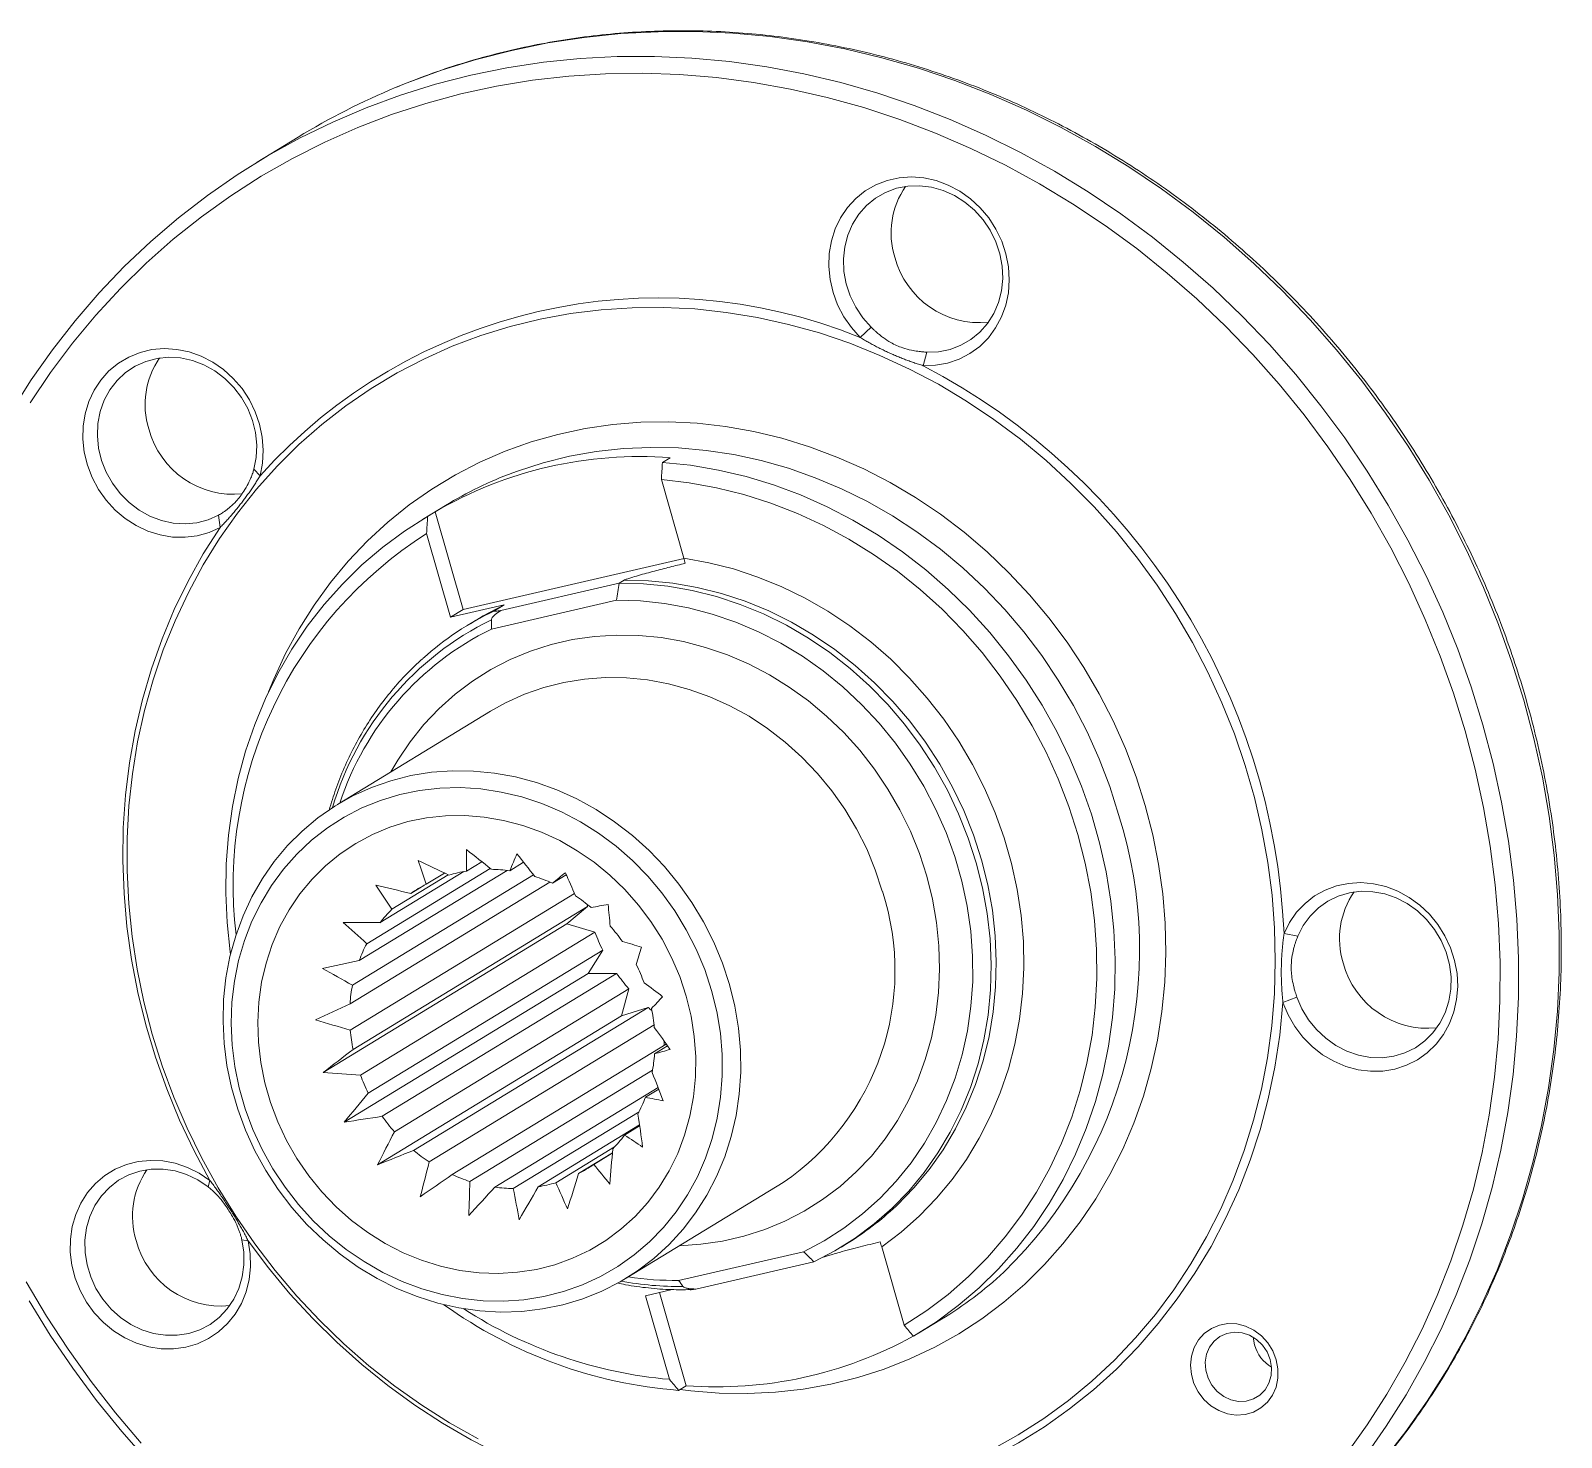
# Model space of a CAD drawing. Header units: millimetres. Extents: x 2429 to 2877, y 1091 to 1407.
# Drawn here: x 2504.6 to 2585.3, y 1134.2 to 1208.4 of the extents above; entities that cross this region are included whole.
import ezdxf

# ---------------------------------------------------------------- set-up
doc = ezdxf.new("R2010")
doc.units = ezdxf.units.MM
doc.layers.add('AM_0', color=7, linetype='Continuous', lineweight=40)

msp = doc.modelspace()

# ---------------------------------------------------------------- linework, layer by layer
at = {"layer": 'AM_0', "color": 7, "linetype": 'Continuous', "lineweight": 15}
for p, q in [((2518.661, 1202.772), (2516.51, 1201.461)), ((2548.89, 1192.75), (2548.311, 1192.208)), ((2551.629, 1190.725), (2551.818, 1191.441)), ((2516.656, 1184.927), (2516.331, 1185.261)), ((2537.875, 1185.627), (2538.278, 1185.873)), ((2539.011, 1180.575), (2537.821, 1184.718)), ((2514.472, 1182.851), (2514.549, 1182.196)), ((2526.437, 1183.357), (2525.227, 1182.62)), ((2525.896, 1183.025), (2525.493, 1182.779)), ((2525.896, 1183.025), (2527.376, 1177.875)), ((2525.438, 1181.87), (2526.704, 1177.465)), ((2527.376, 1177.875), (2539.016, 1180.552)), ((2529.352, 1177.82), (2535.586, 1179.254)), ((2535.586, 1179.254), (2535.855, 1179.417)), ((2526.704, 1177.465), (2529.532, 1178.116)), ((2527.376, 1177.875), (2526.704, 1177.465)), ((2535.455, 1178.359), (2528.863, 1176.843)), ((2529.532, 1178.116), (2529.027, 1177.808)), ((2528.081, 1177.333), (2527.576, 1177.025)), ((2528.81, 1172.507), (2520.745, 1167.593)), ((2529.686, 1164.118), (2521.886, 1159.364)), ((2522.279, 1160.253), (2528.793, 1164.223)), ((2527.542, 1164.08), (2528.35, 1164.573)), ((2529.824, 1164.1), (2530.554, 1164.545)), ((2531.943, 1163.501), (2521.4, 1157.075)), ((2521.527, 1158.066), (2531.074, 1163.884)), ((2527.409, 1164.058), (2522.983, 1161.361)), ((2523.61, 1162.076), (2526.579, 1163.885)), ((2525.295, 1163.325), (2524.603, 1162.904)), ((2525.413, 1163.387), (2526.383, 1163.978)), ((2532.074, 1163.443), (2532.808, 1163.891)), ((2532.836, 1163.826), (2532.77, 1163.867)), ((2521.415, 1155.692), (2533.235, 1162.895)), ((2533.93, 1162.216), (2521.564, 1154.68)), ((2532.841, 1161.296), (2533.93, 1162.216)), ((2533.93, 1162.216), (2533.908, 1162.327)), ((2519.976, 1153.456), (2532.841, 1161.296)), ((2521.953, 1153.323), (2534.319, 1160.859)), ((2534.319, 1160.859), (2532.841, 1161.296)), ((2571.389, 1160.653), (2570.656, 1160.792)), ((2534.732, 1159.908), (2522.366, 1152.372)), ((2533.963, 1158.681), (2534.732, 1159.908)), ((2521.098, 1150.841), (2533.963, 1158.681)), ((2523.097, 1151.152), (2535.462, 1158.688)), ((2535.462, 1158.688), (2533.963, 1158.681)), ((2536.106, 1157.874), (2523.74, 1150.338)), ((2535.719, 1156.44), (2536.106, 1157.874)), ((2524.753, 1149.354), (2537.119, 1156.89)), ((2537.119, 1156.89), (2535.719, 1156.44)), ((2570.6, 1157.144), (2571.339, 1157.434)), ((2522.854, 1148.6), (2535.719, 1156.44)), ((2537.434, 1155.971), (2525.576, 1148.744)), ((2526.789, 1148.075), (2538.081, 1154.957)), ((2538.15, 1154.862), (2537.463, 1154.443)), ((2537.965, 1154.886), (2537.961, 1155.122)), ((2537.361, 1153.591), (2527.723, 1147.718)), ((2529.039, 1147.419), (2537.647, 1152.664)), ((2537.679, 1152.582), (2536.977, 1152.154)), ((2536.646, 1151.388), (2530.01, 1147.343)), ((2531.321, 1147.438), (2536.666, 1150.695)), ((2536.673, 1150.642), (2535.88, 1150.158)), ((2535.347, 1149.539), (2532.249, 1147.651)), ((2533.45, 1148.131), (2535.235, 1149.219)), ((2535.234, 1149.208), (2534.26, 1148.615)), ((2514.013, 1147.763), (2513.92, 1147.434)), ((2535.967, 1142.615), (2544.236, 1147.657)), ((2515.699, 1144.637), (2516.029, 1144.592)), ((2538.73, 1142.498), (2545.322, 1144.014)), ((2547.314, 1144.261), (2547.583, 1144.425)), ((2550.629, 1140.133), (2549.439, 1144.276)), ((2545.864, 1143.478), (2539.63, 1142.044)), ((2538.395, 1142.015), (2536.981, 1141.69)), ((2536.981, 1141.69), (2538.247, 1137.285)), ((2537.722, 1141.86), (2539.133, 1136.949)), ((2551.378, 1139.711), (2552.587, 1140.448)), ((2569.104, 1139.098), (2569.032, 1139.504)), ((2538.73, 1136.704), (2539.133, 1136.949))]:
    msp.add_line(p, q, dxfattribs=at)
at = {"layer": 'AM_0', "color": 8, "linetype": 'Continuous', "lineweight": 15, "flags": 128}
for points in [[(2575.887, 1133.004), (2577.08, 1134.533), (2578.199, 1136.125), (2579.241, 1137.776), (2580.206, 1139.482), (2581.089, 1141.24), (2581.89, 1143.046), (2582.607, 1144.896), (2583.239, 1146.786), (2583.783, 1148.712), (2584.239, 1150.67), (2584.606, 1152.656), (2584.883, 1154.666), (2585.07, 1156.695), (2585.166, 1158.738), (2585.17, 1160.793), (2585.084, 1162.853), (2584.906, 1164.916), (2584.638, 1166.975), (2584.28, 1169.028), (2583.833, 1171.07), (2583.297, 1173.096), (2582.675, 1175.101), (2581.966, 1177.083), (2581.174, 1179.036), (2580.298, 1180.956), (2579.342, 1182.839), (2578.307, 1184.681), (2577.196, 1186.479), (2576.011, 1188.228), (2574.754, 1189.925), (2573.428, 1191.566), (2572.036, 1193.147), (2570.581, 1194.666), (2569.066, 1196.118), (2567.494, 1197.502), (2565.869, 1198.813), (2564.194, 1200.049), (2562.473, 1201.208), (2560.709, 1202.286), (2558.906, 1203.283), (2557.067, 1204.195), (2555.198, 1205.02), (2553.302, 1205.757), (2551.382, 1206.405), (2549.444, 1206.961), (2547.49, 1207.425), (2545.526, 1207.796), (2543.555, 1208.073), (2541.582, 1208.255), (2539.611, 1208.342), (2537.646, 1208.334), (2535.691, 1208.23), (2533.751, 1208.031), (2531.829, 1207.738), (2529.93, 1207.351), (2528.058, 1206.871), (2526.217, 1206.298), (2524.41, 1205.635), (2523.837, 1205.403)], [(2517.109, 1173.536), (2517.378, 1174.195), (2518.007, 1175.551), (2518.717, 1176.857), (2519.506, 1178.108), (2520.371, 1179.3), (2521.308, 1180.428), (2522.315, 1181.488), (2523.387, 1182.476), (2524.521, 1183.388), (2525.712, 1184.222), (2526.956, 1184.973), (2528.248, 1185.64), (2529.583, 1186.219), (2530.957, 1186.708), (2532.365, 1187.106), (2533.8, 1187.412), (2535.258, 1187.623), (2536.733, 1187.74), (2538.221, 1187.761), (2539.714, 1187.687), (2541.208, 1187.518), (2542.698, 1187.255), (2544.177, 1186.898), (2545.64, 1186.449), (2547.082, 1185.91), (2548.498, 1185.283), (2549.881, 1184.569), (2551.227, 1183.772), (2552.532, 1182.894), (2553.789, 1181.94), (2554.995, 1180.911), (2556.144, 1179.813), (2557.234, 1178.65), (2558.258, 1177.424), (2559.215, 1176.142), (2560.1, 1174.808), (2560.909, 1173.427), (2561.641, 1172.004), (2562.292, 1170.544), (2562.859, 1169.053), (2563.341, 1167.537)], [(2561.934, 1167.06), (2561.463, 1168.54), (2560.906, 1169.995), (2560.267, 1171.418), (2559.548, 1172.804), (2558.751, 1174.149), (2557.879, 1175.445), (2556.937, 1176.69), (2555.927, 1177.877), (2554.854, 1179.003), (2553.721, 1180.062), (2552.533, 1181.051), (2551.295, 1181.966), (2550.011, 1182.803), (2548.687, 1183.56), (2547.327, 1184.232), (2545.937, 1184.819), (2544.522, 1185.316), (2543.088, 1185.723), (2541.64, 1186.038), (2540.184, 1186.26), (2538.725, 1186.387), (2537.269, 1186.42), (2535.822, 1186.358), (2534.389, 1186.201), (2532.976, 1185.95), (2531.588, 1185.606), (2530.231, 1185.17), (2529.981, 1185.079)], [(2550.194, 1146.415), (2550.254, 1146.472), (2551.132, 1147.376), (2551.94, 1148.35), (2552.673, 1149.389), (2553.328, 1150.487), (2553.901, 1151.638), (2554.389, 1152.837), (2554.79, 1154.078), (2555.101, 1155.353), (2555.321, 1156.656), (2555.449, 1157.981), (2555.484, 1159.32), (2555.426, 1160.667), (2555.275, 1162.014), (2555.032, 1163.355), (2554.698, 1164.682), (2554.275, 1165.988), (2553.766, 1167.267), (2553.172, 1168.513), (2552.497, 1169.718), (2551.745, 1170.876), (2550.919, 1171.981), (2550.023, 1173.028), (2549.063, 1174.011), (2548.044, 1174.924), (2546.97, 1175.764), (2545.848, 1176.526), (2544.682, 1177.205), (2543.48, 1177.798), (2542.247, 1178.303), (2540.99, 1178.716), (2539.716, 1179.035), (2538.431, 1179.259), (2537.142, 1179.387), (2535.855, 1179.417)], [(2523.561, 1169.309), (2523.92, 1169.927), (2524.57, 1170.894), (2525.293, 1171.8), (2526.086, 1172.639), (2526.943, 1173.407), (2527.859, 1174.098), (2528.83, 1174.709), (2529.85, 1175.237), (2530.912, 1175.677), (2532.01, 1176.028), (2533.138, 1176.288), (2534.289, 1176.454), (2535.457, 1176.526), (2536.634, 1176.504), (2537.814, 1176.388), (2538.99, 1176.178), (2540.154, 1175.875), (2541.301, 1175.482), (2542.423, 1175), (2543.514, 1174.433), (2544.567, 1173.784), (2545.576, 1173.056), (2546.535, 1172.255), (2547.439, 1171.384), (2548.282, 1170.448), (2549.06, 1169.454), (2549.767, 1168.407), (2550.4, 1167.313), (2550.955, 1166.178), (2551.428, 1165.01), (2551.818, 1163.815)], [(2549.472, 1163.021), (2549.102, 1164.148), (2548.648, 1165.248), (2548.112, 1166.313), (2547.498, 1167.336), (2546.811, 1168.31), (2546.054, 1169.23), (2545.233, 1170.087), (2544.354, 1170.878), (2543.422, 1171.597), (2542.443, 1172.239), (2541.425, 1172.799), (2540.372, 1173.274), (2539.294, 1173.661), (2538.197, 1173.957), (2537.087, 1174.161), (2535.973, 1174.27), (2534.863, 1174.285), (2533.762, 1174.204), (2532.68, 1174.03), (2531.622, 1173.762), (2530.596, 1173.402), (2529.609, 1172.953), (2528.81, 1172.507)], [(2563.341, 1167.537), (2563.737, 1166), (2564.043, 1164.449), (2564.26, 1162.889), (2564.386, 1161.327), (2564.421, 1159.767), (2564.365, 1158.217), (2564.218, 1156.681), (2563.98, 1155.166), (2563.653, 1153.676), (2563.238, 1152.218), (2562.736, 1150.797), (2562.149, 1149.418), (2561.479, 1148.087), (2560.729, 1146.808), (2559.902, 1145.585), (2559, 1144.425), (2558.028, 1143.33), (2556.988, 1142.306), (2555.884, 1141.355), (2554.721, 1140.482), (2553.503, 1139.689), (2552.235, 1138.98), (2550.92, 1138.357), (2549.565, 1137.822), (2548.174, 1137.378), (2546.752, 1137.026), (2545.304, 1136.768), (2543.837, 1136.604), (2542.355, 1136.535), (2540.864, 1136.561), (2539.369, 1136.682), (2538.81, 1136.752)], [(2551.818, 1163.815), (2552.121, 1162.6), (2552.336, 1161.373), (2552.461, 1160.139), (2552.496, 1158.908), (2552.441, 1157.685), (2552.295, 1156.479), (2552.061, 1155.295), (2551.739, 1154.142), (2551.33, 1153.026), (2550.838, 1151.953), (2550.266, 1150.93), (2549.616, 1149.962), (2548.893, 1149.057), (2548.1, 1148.217), (2547.243, 1147.45), (2546.326, 1146.758), (2545.355, 1146.147), (2544.336, 1145.62), (2543.274, 1145.179), (2542.176, 1144.828), (2541.048, 1144.569), (2539.897, 1144.402), (2538.783, 1144.331)]]:
    msp.add_lwpolyline(points, dxfattribs=at)
at = {"layer": 'AM_0', "color": 7, "linetype": 'Continuous', "lineweight": 15, "flags": 128}
for points in [[(2503.546, 1188.323), (2504.589, 1189.974), (2505.708, 1191.566), (2506.901, 1193.095), (2508.165, 1194.559), (2509.497, 1195.955), (2510.896, 1197.279), (2512.357, 1198.528), (2513.878, 1199.701), (2515.455, 1200.794), (2517.085, 1201.804), (2518.765, 1202.731), (2520.491, 1203.572), (2522.259, 1204.325), (2524.066, 1204.988), (2525.908, 1205.56), (2527.78, 1206.041), (2529.679, 1206.428), (2531.6, 1206.721), (2533.541, 1206.919), (2535.495, 1207.023), (2537.46, 1207.031), (2539.432, 1206.944), (2541.405, 1206.762), (2543.375, 1206.486), (2545.339, 1206.115), (2547.293, 1205.651), (2549.232, 1205.094), (2551.151, 1204.447), (2553.048, 1203.709), (2554.917, 1202.884), (2556.755, 1201.972), (2558.558, 1200.976), (2560.322, 1199.897), (2562.044, 1198.738), (2563.719, 1197.502), (2565.344, 1196.191), (2566.916, 1194.808), (2568.431, 1193.355), (2569.886, 1191.837), (2571.277, 1190.255), (2572.603, 1188.615), (2573.86, 1186.918), (2575.046, 1185.169), (2576.157, 1183.371), (2577.192, 1181.528), (2578.148, 1179.645), (2579.023, 1177.725), (2579.816, 1175.772), (2580.524, 1173.791), (2581.147, 1171.785)], [(2580.209, 1171.467), (2579.591, 1173.455), (2578.889, 1175.418), (2578.101, 1177.352), (2577.232, 1179.254), (2576.282, 1181.119), (2575.254, 1182.943), (2574.149, 1184.722), (2572.97, 1186.452), (2571.72, 1188.13), (2570.402, 1189.752), (2569.018, 1191.314), (2567.571, 1192.814), (2566.064, 1194.247), (2564.501, 1195.61), (2562.886, 1196.902), (2561.22, 1198.118), (2559.509, 1199.256), (2557.756, 1200.315), (2555.964, 1201.291), (2554.138, 1202.182), (2552.282, 1202.987), (2550.398, 1203.703), (2548.493, 1204.33), (2546.569, 1204.866), (2544.631, 1205.309), (2542.683, 1205.659), (2540.73, 1205.914), (2538.775, 1206.076), (2536.823, 1206.142), (2534.877, 1206.113), (2532.943, 1205.989), (2531.025, 1205.77), (2529.125, 1205.457), (2527.25, 1205.051), (2525.402, 1204.552), (2523.586, 1203.961), (2521.806, 1203.279), (2520.065, 1202.509), (2518.367, 1201.651), (2516.717, 1200.709), (2515.117, 1199.682), (2513.571, 1198.575), (2512.082, 1197.389), (2510.654, 1196.127), (2509.289, 1194.791), (2507.991, 1193.385), (2506.763, 1191.911), (2505.607, 1190.374), (2504.525, 1188.775)], [(2548.311, 1192.208), (2547.842, 1192.73), (2547.441, 1193.309), (2547.115, 1193.933), (2546.872, 1194.591), (2546.715, 1195.27), (2546.647, 1195.957), (2546.67, 1196.64), (2546.784, 1197.304), (2546.985, 1197.938), (2547.271, 1198.529), (2547.636, 1199.066), (2548.073, 1199.538), (2548.573, 1199.938), (2549.127, 1200.257), (2549.725, 1200.488), (2550.355, 1200.629), (2551.005, 1200.675), (2551.662, 1200.626), (2552.315, 1200.483), (2552.95, 1200.25), (2553.556, 1199.929), (2554.121, 1199.527), (2554.633, 1199.053), (2555.085, 1198.514), (2555.466, 1197.922), (2555.77, 1197.288), (2555.99, 1196.623), (2556.124, 1195.94), (2556.167, 1195.253), (2556.119, 1194.574), (2555.981, 1193.917), (2555.757, 1193.294), (2555.449, 1192.716), (2555.064, 1192.196), (2554.609, 1191.742), (2554.093, 1191.364), (2553.526, 1191.068), (2552.918, 1190.861), (2552.282, 1190.746), (2551.629, 1190.725)], [(2551.818, 1191.441), (2552.44, 1191.464), (2553.044, 1191.585), (2553.617, 1191.8), (2554.145, 1192.105), (2554.617, 1192.493), (2555.022, 1192.955), (2555.351, 1193.482), (2555.597, 1194.06), (2555.754, 1194.678), (2555.82, 1195.322), (2555.792, 1195.977), (2555.67, 1196.629), (2555.459, 1197.263), (2555.162, 1197.865), (2554.786, 1198.421), (2554.34, 1198.92), (2553.832, 1199.35), (2553.276, 1199.701), (2552.683, 1199.966), (2552.066, 1200.139), (2551.439, 1200.216), (2550.816, 1200.195), (2550.212, 1200.077), (2549.638, 1199.864), (2549.109, 1199.562), (2548.635, 1199.176), (2548.229, 1198.715), (2547.898, 1198.19), (2547.649, 1197.613), (2547.49, 1196.995), (2547.422, 1196.352), (2547.448, 1195.697), (2547.567, 1195.045), (2547.776, 1194.411), (2548.071, 1193.808), (2548.445, 1193.25), (2548.89, 1192.75)], [(2510.968, 1155.49), (2510.525, 1157.19), (2510.171, 1158.905), (2509.905, 1160.629), (2509.729, 1162.358), (2509.642, 1164.086), (2509.647, 1165.809), (2509.741, 1167.52), (2509.926, 1169.216), (2510.2, 1170.89), (2510.563, 1172.539), (2511.013, 1174.156), (2511.55, 1175.737), (2512.171, 1177.278), (2512.875, 1178.774), (2513.66, 1180.22), (2514.523, 1181.613), (2515.462, 1182.947), (2516.474, 1184.219), (2517.555, 1185.425), (2518.704, 1186.562), (2519.916, 1187.626), (2521.187, 1188.613), (2522.515, 1189.522), (2523.894, 1190.349), (2525.321, 1191.093), (2526.792, 1191.749), (2528.302, 1192.317), (2529.847, 1192.796), (2531.421, 1193.182), (2533.021, 1193.477), (2534.642, 1193.677), (2536.278, 1193.784), (2537.925, 1193.796), (2539.578, 1193.714), (2541.232, 1193.537), (2542.883, 1193.267), (2544.524, 1192.904), (2546.152, 1192.449), (2547.76, 1191.904), (2549.346, 1191.27), (2550.903, 1190.549), (2552.428, 1189.743), (2553.915, 1188.855), (2555.361, 1187.888), (2556.76, 1186.843), (2558.109, 1185.725), (2559.404, 1184.536), (2560.641, 1183.281), (2561.815, 1181.962), (2562.925, 1180.584), (2563.966, 1179.152), (2564.935, 1177.668), (2565.829, 1176.139), (2566.646, 1174.567), (2567.383, 1172.958), (2568.038, 1171.318), (2568.61, 1169.649), (2569.095, 1167.959), (2569.494, 1166.251), (2569.804, 1164.531), (2570.025, 1162.804), (2570.157, 1161.074), (2570.198, 1159.348), (2570.148, 1157.631), (2570.009, 1155.927), (2569.779, 1154.241), (2569.461, 1152.579), (2569.054, 1150.945), (2568.56, 1149.345), (2567.981, 1147.784), (2567.318, 1146.265), (2566.574, 1144.793), (2565.749, 1143.373), (2564.848, 1142.01), (2563.872, 1140.706), (2562.825, 1139.467), (2561.709, 1138.295), (2560.529, 1137.194), (2559.287, 1136.168), (2557.987, 1135.219), (2556.633, 1134.351), (2555.229, 1133.565)], [(2514.549, 1182.196), (2513.966, 1181.932), (2513.346, 1181.759), (2512.702, 1181.678), (2512.046, 1181.692), (2511.39, 1181.801), (2510.747, 1182.002), (2510.129, 1182.292), (2509.548, 1182.665), (2509.016, 1183.114), (2508.541, 1183.631), (2508.133, 1184.205), (2507.801, 1184.825), (2507.549, 1185.481), (2507.384, 1186.158), (2507.308, 1186.845), (2507.323, 1187.529), (2507.428, 1188.195), (2507.622, 1188.832), (2507.9, 1189.428), (2508.258, 1189.97), (2508.689, 1190.449), (2509.183, 1190.856), (2509.733, 1191.182), (2510.327, 1191.422), (2510.955, 1191.571), (2511.603, 1191.626), (2512.26, 1191.586), (2512.914, 1191.452), (2513.551, 1191.226), (2514.16, 1190.913), (2514.729, 1190.519), (2515.247, 1190.05), (2515.705, 1189.517), (2516.093, 1188.93), (2516.404, 1188.298), (2516.632, 1187.636), (2516.774, 1186.954), (2516.825, 1186.267), (2516.786, 1185.587), (2516.656, 1184.927)], [(2516.331, 1185.261), (2516.451, 1185.891), (2516.478, 1186.541), (2516.412, 1187.197), (2516.253, 1187.843), (2516.006, 1188.465), (2515.676, 1189.05), (2515.27, 1189.584), (2514.797, 1190.056), (2514.268, 1190.455), (2513.695, 1190.772), (2513.091, 1191), (2512.468, 1191.134), (2511.841, 1191.171), (2511.224, 1191.11), (2510.631, 1190.952), (2510.074, 1190.702), (2509.566, 1190.364), (2509.119, 1189.946), (2508.742, 1189.458), (2508.444, 1188.91), (2508.232, 1188.315), (2508.109, 1187.685), (2508.08, 1187.035), (2508.144, 1186.38), (2508.301, 1185.733), (2508.546, 1185.11), (2508.874, 1184.524), (2509.278, 1183.988), (2509.749, 1183.515), (2510.277, 1183.114), (2510.849, 1182.795), (2511.453, 1182.565), (2512.075, 1182.429), (2512.702, 1182.389), (2513.319, 1182.448), (2513.914, 1182.603), (2514.472, 1182.851)], [(2537.875, 1185.627), (2539.352, 1185.474), (2540.825, 1185.225), (2542.287, 1184.88), (2543.734, 1184.441), (2545.16, 1183.91), (2546.558, 1183.289), (2547.923, 1182.58), (2549.25, 1181.786), (2550.534, 1180.91), (2551.769, 1179.956), (2552.951, 1178.927), (2554.075, 1177.828), (2555.137, 1176.663), (2556.131, 1175.437), (2557.055, 1174.154), (2557.905, 1172.819), (2558.676, 1171.439), (2559.368, 1170.017), (2559.975, 1168.561), (2560.497, 1167.075), (2560.93, 1165.566), (2561.274, 1164.039), (2561.527, 1162.501), (2561.688, 1160.957), (2561.756, 1159.415), (2561.731, 1157.879), (2561.613, 1156.356), (2561.403, 1154.853), (2561.101, 1153.374), (2560.708, 1151.926), (2560.227, 1150.515), (2559.659, 1149.147), (2559.007, 1147.826), (2558.272, 1146.557), (2557.458, 1145.347), (2556.568, 1144.199), (2555.605, 1143.119), (2554.574, 1142.11), (2553.479, 1141.177), (2552.323, 1140.323), (2551.112, 1139.552)], [(2550.629, 1140.133), (2551.817, 1140.907), (2552.949, 1141.764), (2554.019, 1142.7), (2555.024, 1143.711), (2555.959, 1144.793), (2556.82, 1145.941), (2557.604, 1147.152), (2558.308, 1148.419), (2558.928, 1149.738), (2559.463, 1151.104), (2559.909, 1152.51), (2560.266, 1153.951), (2560.531, 1155.421), (2560.704, 1156.913), (2560.783, 1158.423), (2560.77, 1159.943), (2560.662, 1161.468), (2560.462, 1162.99), (2560.17, 1164.505), (2559.786, 1166.005), (2559.314, 1167.484), (2558.754, 1168.937), (2558.108, 1170.358), (2557.381, 1171.739), (2556.573, 1173.077), (2555.69, 1174.365), (2554.734, 1175.599), (2553.71, 1176.772), (2552.621, 1177.88), (2551.472, 1178.919), (2550.268, 1179.885), (2549.013, 1180.773), (2547.714, 1181.579), (2546.375, 1182.301), (2545.001, 1182.936), (2543.599, 1183.48), (2542.174, 1183.933), (2540.732, 1184.29), (2539.279, 1184.553), (2537.821, 1184.718)], [(2515.098, 1159.689), (2515.078, 1159.83), (2514.917, 1161.374), (2514.849, 1162.916), (2514.874, 1164.452), (2514.992, 1165.975), (2515.203, 1167.478), (2515.504, 1168.957), (2515.897, 1170.404), (2516.378, 1171.815), (2516.946, 1173.184), (2517.599, 1174.505), (2518.333, 1175.774), (2519.147, 1176.984), (2520.037, 1178.132), (2521, 1179.212), (2522.031, 1180.221), (2523.126, 1181.154), (2524.282, 1182.008), (2525.493, 1182.779)], [(2514.013, 1147.763), (2513.174, 1149.337), (2512.415, 1150.95), (2511.737, 1152.595), (2511.144, 1154.269), (2510.635, 1155.967), (2510.214, 1157.683), (2509.881, 1159.413), (2509.637, 1161.151), (2509.483, 1162.892), (2509.419, 1164.631), (2509.446, 1166.363), (2509.564, 1168.083), (2509.771, 1169.785), (2510.068, 1171.466), (2510.454, 1173.118), (2510.928, 1174.739), (2511.487, 1176.323), (2512.131, 1177.865), (2512.857, 1179.361), (2513.664, 1180.806), (2514.549, 1182.196)], [(2539.011, 1180.575), (2540.325, 1180.339), (2541.627, 1180.008), (2542.913, 1179.584), (2544.174, 1179.07), (2545.406, 1178.469), (2546.602, 1177.782), (2547.756, 1177.013), (2548.862, 1176.167), (2549.916, 1175.247), (2550.913, 1174.257), (2551.846, 1173.203), (2552.713, 1172.089), (2553.507, 1170.922), (2554.227, 1169.706), (2554.868, 1168.448), (2555.426, 1167.154), (2555.901, 1165.83), (2556.288, 1164.482), (2556.586, 1163.117), (2556.794, 1161.742), (2556.911, 1160.364), (2556.936, 1158.988), (2556.869, 1157.622), (2556.71, 1156.273), (2556.46, 1154.947), (2556.121, 1153.65), (2555.693, 1152.389), (2555.18, 1151.17), (2554.583, 1149.999), (2553.906, 1148.881), (2553.151, 1147.822), (2552.323, 1146.828), (2551.425, 1145.902), (2550.462, 1145.05), (2549.439, 1144.276)], [(2535.586, 1179.254), (2536.873, 1179.223), (2538.162, 1179.096), (2539.447, 1178.872), (2540.722, 1178.552), (2541.978, 1178.139), (2543.211, 1177.635), (2544.413, 1177.041), (2545.579, 1176.362), (2546.701, 1175.6), (2547.775, 1174.761), (2548.795, 1173.847), (2549.755, 1172.864), (2550.65, 1171.817), (2551.476, 1170.712), (2552.228, 1169.554), (2552.903, 1168.349), (2553.497, 1167.104), (2554.006, 1165.824), (2554.429, 1164.518), (2554.763, 1163.191), (2555.006, 1161.85), (2555.157, 1160.503), (2555.215, 1159.156), (2555.18, 1157.817), (2555.052, 1156.492), (2554.832, 1155.189), (2554.521, 1153.914), (2554.12, 1152.673), (2553.632, 1151.474), (2553.059, 1150.323), (2552.404, 1149.225), (2551.671, 1148.186), (2550.863, 1147.212), (2549.985, 1146.308), (2549.041, 1145.479), (2548.036, 1144.728), (2546.975, 1144.06), (2545.864, 1143.478)], [(2528.081, 1177.333), (2528.421, 1177.534), (2529.532, 1178.116)], [(2545.322, 1144.014), (2546.412, 1144.592), (2547.451, 1145.257), (2548.433, 1146.005), (2549.353, 1146.832), (2550.206, 1147.733), (2550.988, 1148.704), (2551.693, 1149.738), (2552.319, 1150.831), (2552.861, 1151.977), (2553.317, 1153.169), (2553.684, 1154.4), (2553.961, 1155.665), (2554.145, 1156.956), (2554.237, 1158.265), (2554.234, 1159.586), (2554.137, 1160.912), (2553.948, 1162.236), (2553.666, 1163.549), (2553.294, 1164.846), (2552.833, 1166.118), (2552.285, 1167.359), (2551.655, 1168.562), (2550.945, 1169.721), (2550.16, 1170.829), (2549.303, 1171.88), (2548.379, 1172.868), (2547.393, 1173.789), (2546.352, 1174.636), (2545.259, 1175.405), (2544.122, 1176.093), (2542.946, 1176.695), (2541.739, 1177.208), (2540.506, 1177.63), (2539.254, 1177.957), (2537.99, 1178.188), (2536.722, 1178.322), (2535.455, 1178.359)], [(2573.924, 1133.31), (2575.043, 1134.879), (2576.087, 1136.507), (2577.052, 1138.191), (2577.938, 1139.927), (2578.741, 1141.711), (2579.461, 1143.539), (2580.095, 1145.408), (2580.642, 1147.314), (2581.102, 1149.251), (2581.472, 1151.217), (2581.753, 1153.207), (2581.944, 1155.216), (2582.044, 1157.241), (2582.053, 1159.276), (2581.971, 1161.318), (2581.798, 1163.361), (2581.534, 1165.402), (2581.181, 1167.437), (2580.739, 1169.46), (2580.209, 1171.467)], [(2581.147, 1171.785), (2581.682, 1169.759), (2582.13, 1167.718), (2582.488, 1165.665), (2582.756, 1163.605), (2582.933, 1161.543), (2583.02, 1159.482), (2583.015, 1157.428), (2582.919, 1155.384), (2582.733, 1153.355), (2582.456, 1151.346), (2582.089, 1149.36), (2581.632, 1147.402), (2581.088, 1145.475), (2580.457, 1143.585), (2579.74, 1141.735), (2578.939, 1139.93), (2578.055, 1138.172), (2577.091, 1136.466), (2576.048, 1134.815), (2574.929, 1133.223)], [(2541.408, 1158.106), (2541.691, 1156.959), (2541.886, 1155.799), (2541.99, 1154.635), (2542.004, 1153.474), (2541.927, 1152.324), (2541.76, 1151.192), (2541.503, 1150.086), (2541.159, 1149.014), (2540.73, 1147.982), (2540.218, 1146.998), (2539.628, 1146.067), (2538.962, 1145.197), (2538.226, 1144.392), (2537.424, 1143.659), (2536.562, 1143.002), (2535.645, 1142.426), (2534.68, 1141.934), (2533.673, 1141.53), (2532.63, 1141.216), (2531.559, 1140.994), (2530.466, 1140.866), (2529.36, 1140.833), (2528.247, 1140.895), (2527.134, 1141.052), (2526.03, 1141.302), (2524.941, 1141.644), (2523.875, 1142.075), (2522.839, 1142.593), (2521.839, 1143.195), (2520.883, 1143.876), (2519.976, 1144.631), (2519.126, 1145.456), (2518.336, 1146.345), (2517.614, 1147.293), (2516.963, 1148.293), (2516.387, 1149.338), (2515.892, 1150.421), (2515.479, 1151.535), (2515.152, 1152.674), (2514.913, 1153.828), (2514.763, 1154.991), (2514.704, 1156.154), (2514.736, 1157.311), (2514.858, 1158.453), (2515.07, 1159.573), (2515.371, 1160.663), (2515.758, 1161.716), (2516.228, 1162.724), (2516.78, 1163.683), (2517.408, 1164.584), (2518.11, 1165.422), (2518.879, 1166.191), (2519.712, 1166.887), (2520.602, 1167.504), (2521.544, 1168.039), (2522.531, 1168.487), (2523.557, 1168.847), (2524.615, 1169.115), (2525.698, 1169.29), (2526.798, 1169.37), (2527.909, 1169.356), (2529.023, 1169.246), (2530.132, 1169.043), (2531.229, 1168.746), (2532.308, 1168.359), (2533.36, 1167.884), (2534.379, 1167.324), (2535.357, 1166.682), (2536.29, 1165.964), (2537.169, 1165.173), (2537.99, 1164.315), (2538.746, 1163.396), (2539.434, 1162.421), (2540.047, 1161.398), (2540.583, 1160.333), (2541.038, 1159.233), (2541.408, 1158.106)], [(2540.47, 1157.788), (2540.108, 1158.886), (2539.662, 1159.956), (2539.135, 1160.991), (2538.53, 1161.983), (2537.852, 1162.926), (2537.106, 1163.813), (2536.296, 1164.638), (2535.429, 1165.394), (2534.511, 1166.078), (2533.547, 1166.683), (2532.545, 1167.206), (2531.511, 1167.643), (2530.454, 1167.99), (2529.38, 1168.247), (2528.297, 1168.409), (2527.213, 1168.478), (2526.134, 1168.451), (2525.07, 1168.33), (2524.026, 1168.115), (2523.011, 1167.807), (2522.032, 1167.409), (2521.095, 1166.924), (2520.207, 1166.354), (2519.374, 1165.705), (2518.603, 1164.98), (2517.898, 1164.184), (2517.264, 1163.324), (2516.707, 1162.405), (2516.229, 1161.434), (2515.835, 1160.417), (2515.526, 1159.361), (2515.306, 1158.275), (2515.175, 1157.165), (2515.134, 1156.04), (2515.185, 1154.906), (2515.326, 1153.774), (2515.557, 1152.649), (2515.875, 1151.54), (2516.279, 1150.456), (2516.766, 1149.402), (2517.333, 1148.388), (2517.975, 1147.419), (2518.687, 1146.503), (2519.466, 1145.647), (2520.305, 1144.855), (2521.199, 1144.135), (2522.141, 1143.49), (2523.125, 1142.925), (2524.143, 1142.445), (2525.19, 1142.053), (2526.256, 1141.75), (2527.336, 1141.541), (2528.42, 1141.425), (2529.503, 1141.404), (2530.575, 1141.478), (2531.63, 1141.646), (2532.66, 1141.908), (2533.658, 1142.261), (2534.617, 1142.703), (2535.53, 1143.231), (2536.391, 1143.841), (2537.194, 1144.529), (2537.933, 1145.29), (2538.603, 1146.118), (2539.199, 1147.009), (2539.717, 1147.955), (2540.153, 1148.95), (2540.505, 1149.987), (2540.77, 1151.059), (2540.946, 1152.158), (2541.032, 1153.277), (2541.026, 1154.407), (2540.931, 1155.541), (2540.745, 1156.671), (2540.47, 1157.788)], [(2539.131, 1157.48), (2539.388, 1156.427), (2539.556, 1155.362), (2539.634, 1154.294), (2539.622, 1153.23), (2539.52, 1152.181), (2539.328, 1151.152), (2539.048, 1150.154), (2538.683, 1149.193), (2538.234, 1148.276), (2537.706, 1147.412), (2537.103, 1146.607), (2536.43, 1145.867), (2535.691, 1145.198), (2534.892, 1144.606), (2534.04, 1144.094), (2533.142, 1143.667), (2532.204, 1143.329), (2531.234, 1143.081), (2530.239, 1142.926), (2529.228, 1142.865), (2528.207, 1142.899), (2527.186, 1143.026), (2526.171, 1143.247), (2525.172, 1143.56), (2524.195, 1143.962), (2523.249, 1144.449), (2522.341, 1145.019), (2521.478, 1145.666), (2520.666, 1146.386), (2519.913, 1147.173), (2519.223, 1148.021), (2518.603, 1148.922), (2518.057, 1149.871), (2517.59, 1150.86), (2517.205, 1151.88), (2516.904, 1152.925), (2516.692, 1153.985), (2516.569, 1155.053), (2516.535, 1156.119), (2516.593, 1157.177), (2516.74, 1158.217), (2516.976, 1159.231), (2517.299, 1160.212), (2517.706, 1161.152), (2518.195, 1162.043), (2518.761, 1162.878), (2519.4, 1163.651), (2520.107, 1164.357), (2520.876, 1164.988), (2521.702, 1165.541), (2522.578, 1166.01), (2523.497, 1166.394), (2524.452, 1166.687), (2525.436, 1166.889), (2526.44, 1166.997), (2527.457, 1167.01), (2528.479, 1166.93), (2529.498, 1166.755), (2530.506, 1166.488), (2531.495, 1166.13), (2532.457, 1165.685), (2533.385, 1165.156), (2534.272, 1164.547), (2535.11, 1163.863), (2535.893, 1163.109), (2536.615, 1162.291), (2537.271, 1161.415), (2537.854, 1160.489), (2538.361, 1159.519), (2538.788, 1158.514), (2539.131, 1157.48)], [(2570.656, 1160.792), (2570.95, 1161.378), (2571.321, 1161.91), (2571.764, 1162.376), (2572.27, 1162.768), (2572.829, 1163.079), (2573.43, 1163.303), (2574.062, 1163.434), (2574.713, 1163.472), (2575.371, 1163.415), (2576.022, 1163.263), (2576.655, 1163.021), (2577.258, 1162.693), (2577.818, 1162.284), (2578.326, 1161.804), (2578.771, 1161.26), (2579.145, 1160.663), (2579.442, 1160.025), (2579.655, 1159.358), (2579.779, 1158.675), (2579.814, 1157.988), (2579.758, 1157.311), (2579.612, 1156.656), (2579.38, 1156.036), (2579.065, 1155.464), (2578.673, 1154.949), (2578.212, 1154.502), (2577.691, 1154.131), (2577.12, 1153.843), (2576.509, 1153.644), (2575.871, 1153.537), (2575.217, 1153.526), (2574.56, 1153.608), (2573.912, 1153.785), (2573.286, 1154.051), (2572.694, 1154.401), (2572.146, 1154.83), (2571.655, 1155.329), (2571.228, 1155.888), (2570.874, 1156.497), (2570.6, 1157.144)], [(2571.339, 1157.434), (2571.603, 1156.818), (2571.95, 1156.243), (2572.37, 1155.72), (2572.855, 1155.263), (2573.394, 1154.88), (2573.975, 1154.581), (2574.584, 1154.372), (2575.209, 1154.258), (2575.835, 1154.241), (2576.448, 1154.322), (2577.035, 1154.498), (2577.583, 1154.767), (2578.079, 1155.122), (2578.513, 1155.555), (2578.874, 1156.057), (2579.155, 1156.615), (2579.349, 1157.219), (2579.452, 1157.854), (2579.463, 1158.506), (2579.379, 1159.161), (2579.204, 1159.804), (2578.942, 1160.42), (2578.597, 1160.997), (2578.179, 1161.521), (2577.695, 1161.98), (2577.158, 1162.365), (2576.578, 1162.666), (2575.969, 1162.878), (2575.345, 1162.994), (2574.718, 1163.014), (2574.105, 1162.935), (2573.517, 1162.761), (2572.968, 1162.494), (2572.47, 1162.141), (2572.035, 1161.71), (2571.672, 1161.21), (2571.389, 1160.653)], [(2570.6, 1157.144), (2570.432, 1155.433), (2570.175, 1153.742), (2569.829, 1152.077), (2569.394, 1150.441), (2568.873, 1148.84), (2568.267, 1147.279), (2567.577, 1145.762), (2566.806, 1144.294), (2565.956, 1142.878), (2565.029, 1141.52), (2564.028, 1140.223), (2562.956, 1138.992), (2561.817, 1137.829), (2560.613, 1136.738), (2559.348, 1135.722), (2558.027, 1134.785), (2556.652, 1133.929), (2555.228, 1133.157), (2553.76, 1132.47), (2552.25, 1131.872), (2550.705, 1131.364)], [(2528.161, 1134.14), (2526.654, 1134.987), (2525.187, 1135.916), (2523.764, 1136.922), (2522.39, 1138.004), (2521.067, 1139.158), (2519.801, 1140.38), (2518.595, 1141.668), (2517.452, 1143.017), (2516.377, 1144.422), (2515.372, 1145.881), (2514.44, 1147.388), (2513.584, 1148.939), (2512.806, 1150.53), (2512.11, 1152.155), (2511.496, 1153.81), (2510.968, 1155.49)], [(2516.029, 1144.592), (2516.137, 1143.907), (2516.155, 1143.221), (2516.082, 1142.547), (2515.92, 1141.898), (2515.672, 1141.286), (2515.343, 1140.723), (2514.938, 1140.22), (2514.465, 1139.786), (2513.934, 1139.43), (2513.355, 1139.158), (2512.738, 1138.976), (2512.096, 1138.887), (2511.44, 1138.892), (2510.784, 1138.993), (2510.139, 1139.185), (2509.519, 1139.467), (2508.934, 1139.833), (2508.396, 1140.275), (2507.916, 1140.786), (2507.501, 1141.355), (2507.162, 1141.972), (2506.903, 1142.625), (2506.729, 1143.301), (2506.645, 1143.988), (2506.652, 1144.672), (2506.749, 1145.34), (2506.934, 1145.981), (2507.205, 1146.58), (2507.556, 1147.128), (2507.98, 1147.613), (2508.469, 1148.027), (2509.014, 1148.361), (2509.605, 1148.609), (2510.23, 1148.766), (2510.877, 1148.83), (2511.534, 1148.799), (2512.188, 1148.673), (2512.828, 1148.456), (2513.44, 1148.15), (2514.013, 1147.763)], [(2513.92, 1147.434), (2513.372, 1147.801), (2512.784, 1148.082), (2512.171, 1148.272), (2511.545, 1148.366), (2510.92, 1148.363), (2510.311, 1148.262), (2509.731, 1148.066), (2509.193, 1147.779), (2508.709, 1147.407), (2508.289, 1146.959), (2507.944, 1146.445), (2507.68, 1145.876), (2507.504, 1145.265), (2507.42, 1144.626), (2507.429, 1143.972), (2507.531, 1143.318), (2507.724, 1142.68), (2508.004, 1142.07), (2508.365, 1141.503), (2508.797, 1140.991), (2509.293, 1140.547), (2509.84, 1140.178), (2510.427, 1139.895), (2511.04, 1139.703), (2511.666, 1139.606), (2512.291, 1139.607), (2512.9, 1139.705), (2513.481, 1139.899), (2514.021, 1140.184), (2514.506, 1140.553), (2514.928, 1140.999), (2515.275, 1141.512), (2515.541, 1142.08), (2515.719, 1142.69), (2515.806, 1143.329), (2515.799, 1143.983), (2515.699, 1144.637)], [(2547.352, 1130.592), (2545.724, 1130.371), (2544.079, 1130.244), (2542.422, 1130.211), (2540.759, 1130.274), (2539.093, 1130.43), (2537.43, 1130.681), (2535.775, 1131.025), (2534.133, 1131.461), (2532.508, 1131.988), (2530.905, 1132.605), (2529.329, 1133.309), (2527.786, 1134.099), (2526.278, 1134.972), (2524.811, 1135.925), (2523.389, 1136.957), (2522.016, 1138.063), (2520.697, 1139.24), (2519.435, 1140.486), (2518.234, 1141.795), (2517.097, 1143.166), (2516.029, 1144.592)], [(2504.322, 1142.425), (2505.389, 1140.623), (2506.531, 1138.867), (2507.746, 1137.163), (2509.03, 1135.512), (2510.382, 1133.92)], [(2510.752, 1132.952), (2509.36, 1134.533), (2508.034, 1136.174), (2506.777, 1137.871), (2505.592, 1139.62), (2504.481, 1141.417)], [(2570.244, 1138.32), (2570.336, 1137.834), (2570.333, 1137.347), (2570.236, 1136.88), (2570.049, 1136.45), (2569.779, 1136.076), (2569.439, 1135.774), (2569.04, 1135.555), (2568.601, 1135.428), (2568.139, 1135.398), (2567.672, 1135.468), (2567.22, 1135.633), (2566.801, 1135.888), (2566.433, 1136.221), (2566.131, 1136.62), (2565.907, 1137.067), (2565.769, 1137.545), (2565.725, 1138.034), (2565.775, 1138.513), (2565.918, 1138.964), (2566.147, 1139.368), (2566.454, 1139.708), (2566.825, 1139.97), (2567.246, 1140.144), (2567.699, 1140.222), (2568.166, 1140.202), (2568.628, 1140.084), (2569.066, 1139.873), (2569.461, 1139.577), (2569.798, 1139.21), (2570.062, 1138.785), (2570.244, 1138.32)], [(2569.924, 1138.327), (2569.76, 1138.73), (2569.515, 1139.089), (2569.202, 1139.387), (2568.838, 1139.607), (2568.441, 1139.738), (2568.035, 1139.771), (2567.64, 1139.706), (2567.278, 1139.546), (2566.969, 1139.299), (2566.728, 1138.98), (2566.57, 1138.604), (2566.502, 1138.193), (2566.529, 1137.768), (2566.648, 1137.353), (2566.854, 1136.969), (2567.135, 1136.638), (2567.476, 1136.377), (2567.859, 1136.201), (2568.263, 1136.119), (2568.666, 1136.134), (2569.047, 1136.248), (2569.385, 1136.453), (2569.662, 1136.738), (2569.863, 1137.088), (2569.976, 1137.484), (2569.997, 1137.905), (2569.924, 1138.327)]]:
    msp.add_lwpolyline(points, dxfattribs=at)
at = {"layer": 'AM_0', "color": 7, "linetype": 'Continuous', "lineweight": 15}
for centre, radius, start, end in [((2538.308, 1170.529), 37.757, 112.53666, 121.35584), ((2554.24, 1197.73), 4.305, 145.29706, 197.35989), ((2554.601, 1197.613), 4.619, 194.64022, 275.79262), ((2537.652, 1166.097), 28.202, 67.79386, 138.11256), ((2514.899, 1188.681), 4.305, 145.29706, 197.35989), ((2535.13, 1159.223), 35.561, 2.5286, 62.35668), ((2515.258, 1188.563), 4.618, 194.63477, 275.95803), ((2536.657, 1164.582), 21.352, 85.64429, 120.26213), ((2537.238, 1165.63), 20.759, 110.46121, 121.35189), ((2537.195, 1163.319), 21.962, 122.36544, 186.80995), ((2535.788, 1163.549), 15.781, 115.37112, 131.89916), ((2535.754, 1162.756), 15.681, 116.06667, 161.76748), ((2528.735, 1156.375), 7.801, 81.97488, 89.12783), ((2528.642, 1157.055), 7.107, 117.0141, 124.62545), ((2528.705, 1156.874), 7.299, 99.16382, 106.64105), ((2528.587, 1155.728), 8.466, 65.67671, 72.44958), ((2528.291, 1155.184), 9.087, 50.1852, 56.64579), ((2577.889, 1160.527), 4.305, 145.29706, 197.35989), ((2528.758, 1156.93), 7.278, 135.00924, 142.501), ((2543.174, 1164.14), 9.444, 200.32967, 206.62645), ((2528.04, 1154.915), 9.456, 35.20264, 41.49407), ((2529.17, 1156.675), 7.764, 152.56399, 159.73933), ((2578.249, 1160.41), 4.619, 194.64022, 275.79262), ((2543.189, 1164.139), 9.456, 215.20264, 221.49407), ((2528.054, 1154.914), 9.444, 20.32967, 26.62645), ((2529.806, 1156.501), 8.425, 169.29646, 176.09118), ((2542.985, 1163.93), 9.164, 230.19687, 231.81997), ((2528.429, 1155.014), 9.055, 5.14836, 11.62412), ((2530.434, 1156.504), 9.055, 185.14836, 191.62412), ((2529.057, 1155.018), 8.425, 349.29646, 356.09118), ((2530.809, 1156.604), 9.444, 200.32967, 206.62645), ((2529.693, 1154.843), 7.764, 332.56399, 339.73933), ((2530.823, 1156.603), 9.456, 215.20264, 221.49407), ((2530.105, 1154.588), 7.278, 315.00924, 322.501), ((2530.572, 1156.334), 9.087, 230.1852, 236.64579), ((2514.233, 1145.886), 4.305, 145.29706, 197.35989), ((2530.276, 1155.79), 8.466, 245.67671, 252.44958), ((2530.221, 1154.463), 7.107, 297.0141, 304.62545), ((2530.128, 1155.143), 7.801, 261.97488, 269.12783), ((2530.158, 1154.644), 7.299, 279.16382, 286.64105), ((2539.356, 1157.921), 15.806, 301.36699, 313.28896), ((2514.593, 1145.769), 4.619, 194.64022, 275.79262), ((2538.577, 1159.138), 16.641, 261.37656, 270.52815), ((2541.778, 1158.179), 20.766, 301.36788, 312.75052), ((2540.654, 1161.198), 24.57, 234.40665, 265.50786), ((2540.281, 1160.89), 23.692, 237.06213, 265.07469), ((2540.753, 1158.261), 21.373, 265.65206, 298.95053), ((2571.065, 1139.658), 2.039, 195.95337, 238.39481)]:
    msp.add_arc(centre, radius, start, end, dxfattribs=at)
at = {"layer": 'AM_0', "color": 8, "linetype": 'Continuous', "lineweight": 15}
for centre, radius, start, end in [((2535.884, 1162.885), 16.059, 115.93362, 163.57182), ((2539.331, 1159.911), 23.707, 314.2525, 17.55125), ((2536.621, 1158.827), 13.519, 304.28317, 18.07206), ((2538.763, 1159.235), 17.056, 259.64988, 270.65752)]:
    msp.add_arc(centre, radius, start, end, dxfattribs=at)
at = {"layer": 'AM_0', "color": 7, "linetype": 'Continuous', "lineweight": 15}
for points, knots in [([(2570.888, 1127.954), (2571.235, 1128.247), (2572.047, 1128.931), (2573.259, 1130.084), (2574.529, 1131.399), (2575.737, 1132.778), (2576.882, 1134.214), (2577.961, 1135.708), (2578.973, 1137.254), (2579.915, 1138.851), (2580.786, 1140.496), (2581.584, 1142.184), (2582.307, 1143.914), (2582.955, 1145.682), (2583.526, 1147.484), (2584.018, 1149.317), (2584.431, 1151.177), (2584.764, 1153.062), (2585.017, 1154.967), (2585.188, 1156.888), (2585.278, 1158.823), (2585.286, 1160.767), (2585.213, 1162.717), (2585.058, 1164.668), (2584.822, 1166.618), (2584.505, 1168.563), (2584.108, 1170.498), (2583.632, 1172.42), (2583.077, 1174.326), (2582.445, 1176.211), (2581.736, 1178.073), (2580.953, 1179.907), (2580.096, 1181.71), (2579.167, 1183.48), (2578.168, 1185.211), (2577.102, 1186.901), (2575.969, 1188.548), (2574.772, 1190.146), (2573.513, 1191.695), (2572.196, 1193.19), (2570.821, 1194.629), (2569.393, 1196.009), (2567.913, 1197.327), (2566.384, 1198.581), (2564.81, 1199.769), (2563.193, 1200.887), (2561.537, 1201.935), (2559.844, 1202.91), (2558.118, 1203.81), (2556.362, 1204.634), (2554.58, 1205.379), (2552.775, 1206.045), (2550.95, 1206.63), (2549.108, 1207.133), (2547.254, 1207.553), (2545.391, 1207.89), (2543.523, 1208.142), (2541.653, 1208.309), (2539.784, 1208.391), (2537.921, 1208.388), (2536.066, 1208.3), (2534.224, 1208.127), (2532.397, 1207.869), (2530.59, 1207.526), (2528.805, 1207.101), (2527.048, 1206.591), (2525.4, 1206.036), (2524.356, 1205.611), (2523.874, 1205.416)], [0, 0, 0, 0, 0.011371, 0.026572, 0.041775, 0.05698, 0.072187, 0.087397, 0.102609, 0.117824, 0.133043, 0.148265, 0.16349, 0.178718, 0.19395, 0.209185, 0.224423, 0.239665, 0.254909, 0.270155, 0.285405, 0.300657, 0.31591, 0.331166, 0.346424, 0.361683, 0.376944, 0.392207, 0.40747, 0.422734, 0.437999, 0.453265, 0.468532, 0.483799, 0.499067, 0.514335, 0.529603, 0.544871, 0.560139, 0.575407, 0.590674, 0.605941, 0.621208, 0.636474, 0.651739, 0.667003, 0.682265, 0.697527, 0.712786, 0.728044, 0.7433, 0.758554, 0.773806, 0.789054, 0.8043, 0.819543, 0.834783, 0.85002, 0.865253, 0.880483, 0.895709, 0.910932, 0.926151, 0.941367, 0.95658, 0.971791, 0.986998, 1, 1, 1, 1]), ([(2548.89, 1192.75), (2548.919, 1192.721), (2548.983, 1192.659), (2549.088, 1192.56), (2549.213, 1192.449), (2549.359, 1192.328), (2549.59, 1192.151), (2549.878, 1191.964), (2550.223, 1191.787), (2550.588, 1191.647), (2550.964, 1191.544), (2551.321, 1191.482), (2551.592, 1191.452), (2551.749, 1191.444), (2551.818, 1191.441)], [0, 0, 0, 0, 0.036172, 0.079293, 0.129374, 0.186424, 0.250447, 0.395141, 0.500249, 0.605302, 0.749629, 0.852409, 0.935854, 1, 1, 1, 1]), ([(2551.629, 1190.725), (2551.546, 1190.751), (2551.381, 1190.803), (2551.133, 1190.886), (2550.887, 1190.973), (2550.642, 1191.063), (2550.401, 1191.158), (2550.161, 1191.258), (2549.924, 1191.361), (2549.689, 1191.469), (2549.456, 1191.581), (2549.225, 1191.697), (2548.996, 1191.818), (2548.767, 1191.943), (2548.539, 1192.073), (2548.387, 1192.163), (2548.311, 1192.208)], [0, 0, 0, 0, 0.072191, 0.144024, 0.215559, 0.286857, 0.357977, 0.42898, 0.499927, 0.570876, 0.641888, 0.713023, 0.784342, 0.855904, 0.92777, 1, 1, 1, 1]), ([(2514.472, 1182.851), (2514.504, 1182.869), (2514.574, 1182.909), (2514.686, 1182.977), (2514.811, 1183.06), (2514.948, 1183.161), (2515.151, 1183.328), (2515.375, 1183.548), (2515.607, 1183.826), (2515.826, 1184.132), (2516.019, 1184.461), (2516.17, 1184.787), (2516.267, 1185.041), (2516.312, 1185.194), (2516.331, 1185.261)], [0, 0, 0, 0, 0.036172, 0.079293, 0.129374, 0.186424, 0.250447, 0.395141, 0.500249, 0.605302, 0.749629, 0.852409, 0.935854, 1, 1, 1, 1]), ([(2516.656, 1184.927), (2516.613, 1184.855), (2516.528, 1184.711), (2516.392, 1184.497), (2516.254, 1184.287), (2516.111, 1184.081), (2515.967, 1183.878), (2515.82, 1183.679), (2515.671, 1183.483), (2515.52, 1183.29), (2515.367, 1183.101), (2515.211, 1182.914), (2515.053, 1182.731), (2514.89, 1182.55), (2514.723, 1182.372), (2514.607, 1182.255), (2514.549, 1182.196)], [0, 0, 0, 0, 0.072191, 0.144024, 0.215559, 0.286857, 0.357977, 0.42898, 0.499927, 0.570876, 0.641888, 0.713023, 0.784342, 0.855904, 0.92777, 1, 1, 1, 1]), ([(2535.855, 1179.417), (2535.881, 1179.434), (2535.94, 1179.456), (2536.066, 1179.5), (2536.135, 1179.522), (2536.341, 1179.586), (2536.48, 1179.626), (2536.758, 1179.706), (2536.898, 1179.745), (2537.176, 1179.821), (2537.314, 1179.858), (2537.727, 1179.968), (2537.999, 1180.038), (2538.54, 1180.176), (2538.809, 1180.243), (2539.075, 1180.307)], [0, 0, 0, 0, 0.0625, 0.0625, 0.125, 0.125, 0.25, 0.25, 0.375, 0.375, 0.5, 0.5, 0.75, 0.75, 1, 1, 1, 1]), ([(2529.352, 1177.82), (2529.25, 1177.755), (2529.15, 1177.687), (2529.012, 1177.568), (2528.967, 1177.525), (2528.911, 1177.455), (2528.895, 1177.43), (2528.869, 1177.379), (2528.861, 1177.352), (2528.861, 1177.327)], [0, 0, 0, 0, 0.5, 0.5, 0.75, 0.75, 0.875, 0.875, 1, 1, 1, 1]), ([(2529.027, 1177.808), (2529.003, 1177.794), (2529.008, 1177.787), (2529.044, 1177.782), (2529.074, 1177.783), (2529.177, 1177.792), (2529.262, 1177.805), (2529.352, 1177.82)], [0, 0, 0, 0, 0.25, 0.25, 0.5, 0.5, 1, 1, 1, 1]), ([(2525.222, 1175.273), (2524.943, 1175.014), (2524.377, 1174.486), (2523.595, 1173.609), (2522.864, 1172.669), (2522.2, 1171.672), (2521.606, 1170.626), (2521.085, 1169.534), (2520.642, 1168.426), (2520.413, 1167.666), (2520.302, 1167.297)], [0, 0, 0, 0, 0.121768, 0.24808, 0.374434, 0.500841, 0.627311, 0.753849, 0.880461, 1, 1, 1, 1]), ([(2570.6, 1157.144), (2570.591, 1157.232), (2570.574, 1157.409), (2570.553, 1157.671), (2570.535, 1157.932), (2570.523, 1158.192), (2570.515, 1158.452), (2570.511, 1158.711), (2570.513, 1158.97), (2570.52, 1159.23), (2570.531, 1159.49), (2570.547, 1159.75), (2570.568, 1160.011), (2570.593, 1160.272), (2570.623, 1160.532), (2570.645, 1160.705), (2570.656, 1160.792)], [0, 0, 0, 0, 0.072191, 0.144024, 0.215559, 0.286857, 0.357977, 0.42898, 0.499927, 0.570876, 0.641888, 0.713023, 0.784342, 0.855904, 0.92777, 1, 1, 1, 1]), ([(2571.389, 1160.653), (2571.374, 1160.617), (2571.342, 1160.538), (2571.293, 1160.407), (2571.24, 1160.252), (2571.187, 1160.073), (2571.115, 1159.789), (2571.056, 1159.446), (2571.03, 1159.068), (2571.041, 1158.724), (2571.086, 1158.35), (2571.161, 1158), (2571.24, 1157.732), (2571.293, 1157.566), (2571.324, 1157.477), (2571.339, 1157.434)], [0, 0, 0, 0, 0.036171, 0.07929, 0.129369, 0.186417, 0.250437, 0.395125, 0.500229, 0.592471, 0.708253, 0.844519, 0.916435, 0.95958, 1, 1, 1, 1]), ([(2515.699, 1144.637), (2515.689, 1144.676), (2515.669, 1144.762), (2515.628, 1144.901), (2515.576, 1145.061), (2515.509, 1145.24), (2515.391, 1145.514), (2515.229, 1145.829), (2515.02, 1146.172), (2514.798, 1146.507), (2514.556, 1146.821), (2514.306, 1147.093), (2514.104, 1147.286), (2513.976, 1147.389), (2513.92, 1147.434)], [0, 0, 0, 0, 0.0361724, 0.0792931, 0.1293745, 0.186424, 0.2504468, 0.3951406, 0.5002488, 0.6053024, 0.7496294, 0.8524088, 0.9358545, 1, 1, 1, 1]), ([(2514.013, 1147.763), (2514.069, 1147.692), (2514.181, 1147.55), (2514.341, 1147.334), (2514.498, 1147.115), (2514.65, 1146.894), (2514.799, 1146.672), (2514.946, 1146.448), (2515.09, 1146.223), (2515.233, 1145.997), (2515.373, 1145.769), (2515.511, 1145.54), (2515.647, 1145.308), (2515.779, 1145.073), (2515.907, 1144.835), (2515.988, 1144.673), (2516.029, 1144.592)], [0, 0, 0, 0, 0.072191, 0.144024, 0.215559, 0.286857, 0.357977, 0.42898, 0.499927, 0.570876, 0.641888, 0.713023, 0.784342, 0.855904, 0.92777, 1, 1, 1, 1]), ([(2549.353, 1144.531), (2549.004, 1144.445), (2548.303, 1144.272), (2547.454, 1144.047), (2546.878, 1143.885), (2546.59, 1143.802), (2546.434, 1143.752), (2546.361, 1143.729)], [0, 0, 0, 0, 0.356357, 0.717547, 0.84021, 0.925317, 1, 1, 1, 1]), ([(2535.498, 1142.365), (2535.641, 1142.333), (2536.185, 1142.213), (2537.138, 1142.092), (2538.278, 1142), (2539.01, 1142.01), (2539.339, 1142.014)], [0, 0, 0, 0, 0.1126457, 0.4277226, 0.7426177, 1, 1, 1, 1]), ([(2538.958, 1142.18), (2538.982, 1142.147), (2539.036, 1142.123), (2539.148, 1142.09), (2539.208, 1142.079), (2539.387, 1142.054), (2539.508, 1142.047), (2539.63, 1142.044)], [0, 0, 0, 0, 0.25, 0.25, 0.5, 0.5, 1, 1, 1, 1]), ([(2539.63, 1142.044), (2539.546, 1142.031), (2539.434, 1142.013), (2539.358, 1142.009), (2539.339, 1142.008)], [0, 0, 0, 0, 0.739039, 1, 1, 1, 1])]:
    msp.add_open_spline(points, degree=3, knots=knots, dxfattribs=at)
for points in [[(2537.821, 1184.718), (2537.839, 1185.021), (2537.857, 1185.324), (2537.875, 1185.627)], [(2525.493, 1182.779), (2525.475, 1182.476), (2525.456, 1182.173), (2525.438, 1181.87)], [(2539.075, 1180.307), (2539.058, 1180.398), (2539.036, 1180.487), (2539.011, 1180.575)], [(2535.586, 1179.254), (2535.543, 1178.955), (2535.499, 1178.657), (2535.455, 1178.359)], [(2528.861, 1177.327), (2528.862, 1177.165), (2528.863, 1177.004), (2528.863, 1176.843)], [(2528.853, 1164.175), (2528.416, 1164.526), (2527.979, 1164.87), (2527.542, 1165.211)], [(2527.542, 1165.211), (2527.546, 1164.84), (2527.547, 1164.465), (2527.542, 1164.08)], [(2530.204, 1164.99), (2530.082, 1164.699), (2529.957, 1164.403), (2529.824, 1164.1)], [(2531.14, 1163.801), (2530.828, 1164.203), (2530.516, 1164.599), (2530.204, 1164.99)], [(2526.614, 1163.868), (2526.072, 1164.131), (2525.532, 1164.388), (2524.993, 1164.642)], [(2524.993, 1164.642), (2525.135, 1164.23), (2525.276, 1163.813), (2525.413, 1163.387)], [(2524.603, 1162.904), (2523.988, 1163.049), (2523.374, 1163.19), (2522.763, 1163.329)], [(2522.763, 1163.329), (2523.046, 1162.918), (2523.329, 1162.501), (2523.61, 1162.076)], [(2532.762, 1163.996), (2532.539, 1163.816), (2532.311, 1163.633), (2532.074, 1163.443)], [(2533.287, 1162.775), (2533.114, 1163.188), (2532.939, 1163.594), (2532.762, 1163.996)], [(2535.011, 1162.311), (2534.717, 1162.265), (2534.418, 1162.216), (2534.11, 1162.164)], [(2535.123, 1161.18), (2535.089, 1161.563), (2535.051, 1161.939), (2535.011, 1162.311)], [(2522.983, 1161.361), (2522.331, 1161.369), (2521.681, 1161.374), (2521.033, 1161.377)], [(2521.033, 1161.377), (2521.448, 1161.009), (2521.863, 1160.635), (2522.279, 1160.253)], [(2536.767, 1160.069), (2536.441, 1160.17), (2536.109, 1160.269), (2535.766, 1160.366)], [(2536.497, 1159.147), (2536.591, 1159.459), (2536.681, 1159.766), (2536.767, 1160.069)], [(2521.886, 1159.364), (2521.236, 1159.226), (2520.588, 1159.086), (2519.943, 1158.946)], [(2519.943, 1158.946), (2520.469, 1158.658), (2520.997, 1158.366), (2521.527, 1158.066)], [(2537.888, 1157.455), (2537.569, 1157.701), (2537.245, 1157.948), (2536.91, 1158.195)], [(2521.4, 1157.075), (2520.791, 1156.794), (2520.185, 1156.513), (2519.581, 1156.232)], [(2537.299, 1156.839), (2537.501, 1157.048), (2537.696, 1157.253), (2537.888, 1157.455)], [(2519.581, 1156.232), (2520.19, 1156.056), (2520.801, 1155.877), (2521.415, 1155.692)], [(2538.284, 1154.678), (2538.012, 1155.059), (2537.735, 1155.442), (2537.448, 1155.827)], [(2521.564, 1154.68), (2521.034, 1154.27), (2520.505, 1153.862), (2519.976, 1153.456)], [(2537.463, 1154.443), (2537.743, 1154.524), (2538.016, 1154.602), (2538.284, 1154.678)], [(2519.976, 1153.456), (2520.633, 1153.414), (2521.291, 1153.371), (2521.953, 1153.323)], [(2537.922, 1151.964), (2537.733, 1152.458), (2537.539, 1152.953), (2537.336, 1153.453)], [(2522.366, 1152.372), (2521.943, 1151.859), (2521.52, 1151.349), (2521.098, 1150.841)], [(2536.977, 1152.154), (2537.299, 1152.093), (2537.613, 1152.029), (2537.922, 1151.964)], [(2536.832, 1149.533), (2536.754, 1150.107), (2536.672, 1150.684), (2536.584, 1151.266)], [(2521.098, 1150.841), (2521.761, 1150.946), (2522.427, 1151.05), (2523.097, 1151.152)], [(2523.74, 1150.338), (2523.446, 1149.755), (2523.15, 1149.176), (2522.854, 1148.6)], [(2535.88, 1150.158), (2536.204, 1149.95), (2536.52, 1149.741), (2536.832, 1149.533)], [(2522.854, 1148.6), (2523.485, 1148.851), (2524.117, 1149.103), (2524.753, 1149.354)], [(2525.576, 1148.744), (2525.42, 1148.13), (2525.262, 1147.521), (2525.102, 1146.914)], [(2535.102, 1147.582), (2535.156, 1148.198), (2535.206, 1148.818), (2535.253, 1149.443)], [(2525.102, 1146.914), (2525.663, 1147.3), (2526.225, 1147.686), (2526.789, 1148.075)], [(2532.872, 1146.268), (2533.067, 1146.885), (2533.259, 1147.506), (2533.45, 1148.131)], [(2534.26, 1148.615), (2534.547, 1148.269), (2534.827, 1147.925), (2535.102, 1147.582)], [(2527.723, 1147.718), (2527.706, 1147.115), (2527.685, 1146.516), (2527.661, 1145.92)], [(2527.661, 1145.92), (2528.12, 1146.417), (2528.579, 1146.916), (2529.039, 1147.419)], [(2530.01, 1147.343), (2530.119, 1146.792), (2530.222, 1146.245), (2530.323, 1145.699)], [(2530.323, 1145.699), (2530.656, 1146.275), (2530.989, 1146.854), (2531.321, 1147.438)], [(2532.249, 1147.651), (2532.462, 1147.188), (2532.669, 1146.727), (2532.872, 1146.268)], [(2545.322, 1144.014), (2545.503, 1143.835), (2545.684, 1143.657), (2545.864, 1143.478)], [(2549.439, 1144.276), (2549.414, 1144.364), (2549.385, 1144.449), (2549.353, 1144.531)], [(2538.958, 1142.18), (2538.882, 1142.286), (2538.806, 1142.392), (2538.73, 1142.498)], [(2551.112, 1139.552), (2550.951, 1139.745), (2550.79, 1139.939), (2550.629, 1140.133)], [(2538.247, 1137.285), (2538.408, 1137.091), (2538.569, 1136.897), (2538.73, 1136.704)]]:
    msp.add_open_spline(points, degree=3, dxfattribs=at)

doc.saveas('drawing.dxf')
